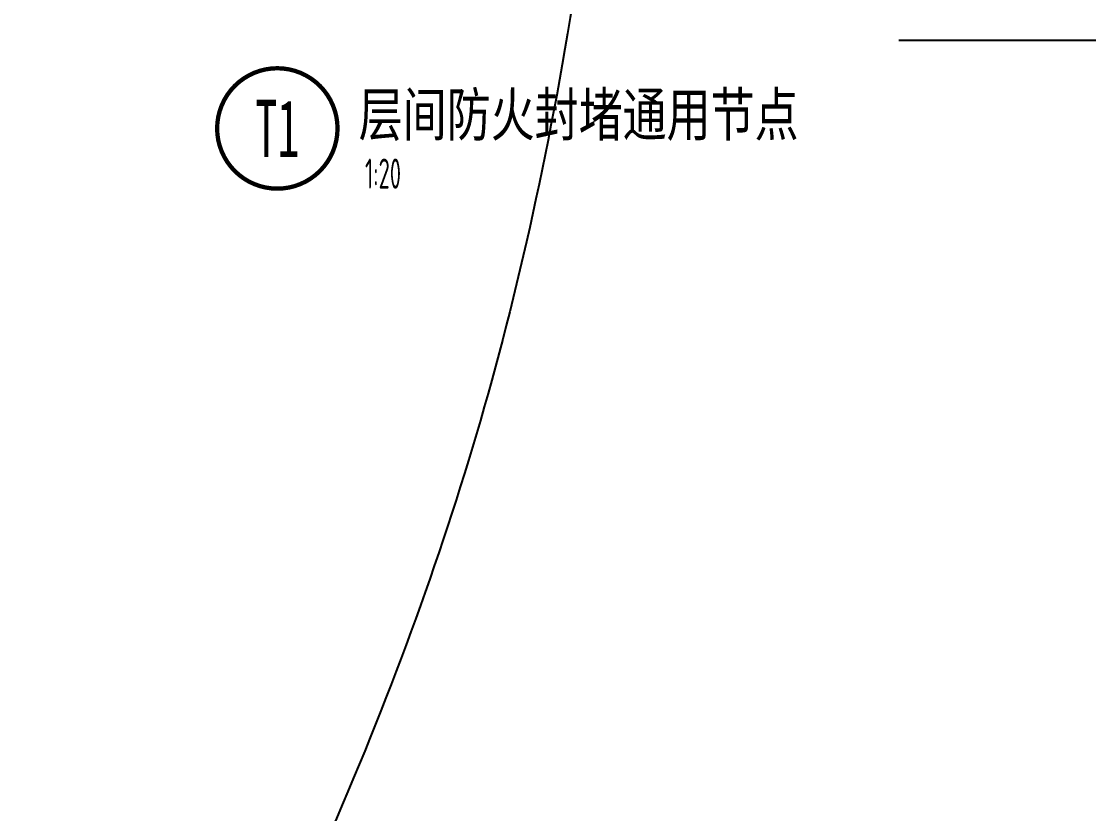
# Model space of a CAD drawing. Extents: x 198753 to 882193, y -399300 to 132460.
# Drawn here: x 345657 to 348139, y -190314 to -188472 of the extents above; entities that cross this region are included whole.
import ezdxf
from ezdxf.enums import TextEntityAlignment as Align

# ---------------------------------------------------------------- set-up
doc = ezdxf.new("R2010")
doc.units = 0
doc.header["$LTSCALE"] = 1000
doc.header["$MEASUREMENT"] = 0
doc.linetypes.add('DOTE', pattern=[2.42, 2, -0.2, 0.02, -0.2])
for name, color, linetype in [('01-标注_符号', 200, 'Continuous'), ('02-TEXT_标注', 130, 'Continuous'), ('A_AXIS-轴线', 36, 'DOTE'), ('D_铝板', 181, 'Continuous')]:
    doc.layers.add(name, color=color, linetype=linetype)
doc.styles.add('_TCH_DIM', font='ROS1', dxfattribs={"width": 0.8, "bigfont": 'JD'})
doc.styles.add('_TCH_LABEL', font='STXIHEI.TTF', dxfattribs={"width": 0.75})

# ---------------------------------------------------------------- blocks, each defined once
blk = doc.blocks.new('halksjdhasjkld')
at = {"layer": '01-标注_符号', "linetype": 'Continuous'}
blk.add_open_spline([(63021.2, 19398.4), (62892.2, 18607.9), (62580, 17625.2), (61389.7, 15291.2), (62383.2, 13491.3), (63478.1, 12941)], degree=3, knots=[0, 0, 0, 0, 2446.097523, 4171.565669, 7362.676909, 7362.676909, 7362.676909, 7362.676909], dxfattribs=at)

msp = doc.modelspace()

# ---------------------------------------------------------------- linework, layer by layer
at = {"layer": '01-标注_符号', "const_width": 10}
msp.add_lwpolyline([(346392.3, -188720.6, 1), (346112.3, -188720.6, 1)], format="xyb", close=True, dxfattribs=at)
at = {"layer": 'A_AXIS-轴线', "ltscale": 0.4}
msp.add_line((347698.2, -188515.4), (353220.5, -188515.4), dxfattribs=at)

# ---------------------------------------------------------------- block references
at = {"layer": 'D_铝板'}
msp.add_blockref('halksjdhasjkld', (283918.6, -207824.4), dxfattribs=at)

# ---------------------------------------------------------------- texts
at = {"layer": '01-标注_符号', "color": 7, "style": '_TCH_LABEL', "width": 0.75}
msp.add_text('层间防火封堵通用节点', height=100, dxfattribs=at).set_placement((346441.6, -188738))
at = {"layer": '02-TEXT_标注', "style": '_TCH_LABEL', "width": 0.781354}
msp.add_text('T1', height=133.19, dxfattribs=at).set_placement((346201.1, -188787.2), (346303.5, -188787.2), align=Align.FIT)
at = {"layer": '02-TEXT_标注', "style": '_TCH_DIM', "width": 0.64}
msp.add_text('1:20', height=70, dxfattribs=at).set_placement((346456.3, -188860.6))

doc.saveas('drawing.dxf')
